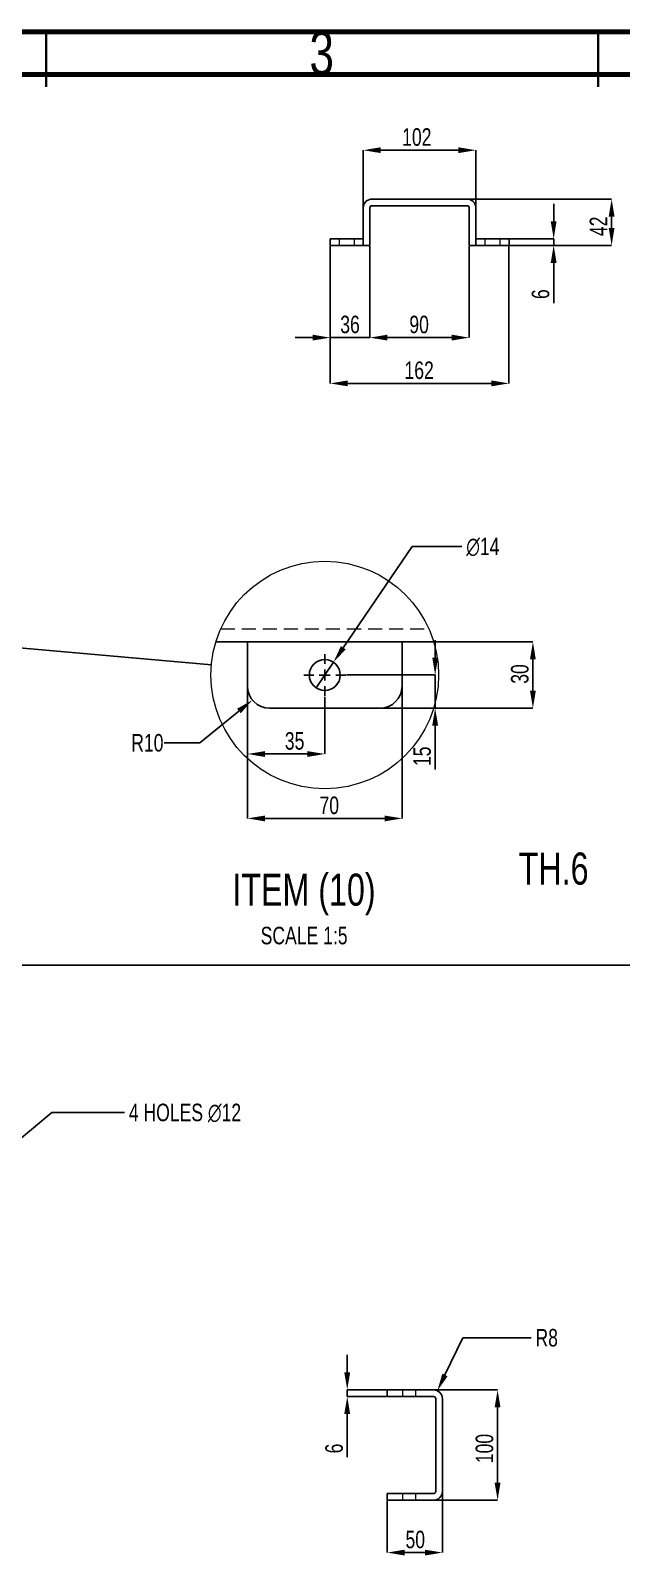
# Model space of a CAD drawing. Header units: millimetres. Extents: x 15 to 1268, y -316 to 292.
# Drawn here: x 1116.9 to 1170.4, y 151.7 to 290 of the extents above; entities that cross this region are included whole.
import ezdxf

# ---------------------------------------------------------------- set-up
doc = ezdxf.new("R2010")
doc.units = ezdxf.units.MM
doc.header["$PDSIZE"] = -1
doc.linetypes.add('HIDDEN', pattern=[1.905, 1.27, -0.635])
doc.layers.add('FORMAT', color=7, linetype='Continuous')
doc.styles.add('SLDTEXTSTYLE0', font='TXT', dxfattribs={"width": 0.75})
doc.dimstyles.new('SLDDIMSTYLE11', dxfattribs={"dimtxt": 1.5875, "dimasz": 1.5875, "dimexe": 0, "dimexo": 0.0625, "dimgap": 0.396875, "dimtad": 0, "dimtih": 1, "dimtoh": 1, "dimdec": 0, "dimlfac": 5, "dimrnd": 1e-09, "dimzin": 12, "dimdsep": 46, "dimtxsty": 'SLDTEXTSTYLE0', "dimsah": 1, "dimcen": 0, "dimadec": 0, "dimazin": 3, "dimtfac": 1, "dimtdec": 0, "dimtofl": 0, "dimtmove": 0, "dimatfit": 3, "dimfxl": 1, "dimfrac": 2, "dimtolj": 1, "dimtzin": 12, "dimarcsym": 0})
doc.dimstyles.new('SLDDIMSTYLE14', dxfattribs={"dimtxt": 0.18, "dimasz": 1.5875, "dimexe": 0, "dimexo": 0.0625, "dimgap": 0, "dimtad": 0, "dimtih": 1, "dimtoh": 1, "dimdec": 0, "dimrnd": 1e-09, "dimzin": 0, "dimdsep": 46, "dimtxsty": 'Standard', "dimblk1": 'NONE', "dimblk2": 'NONE', "dimsah": 1, "dimcen": 0.09, "dimadec": 0, "dimazin": 0, "dimtfac": 1.5875, "dimtdec": 0, "dimtofl": 0, "dimtmove": 0, "dimatfit": 3, "dimldrblk": 'NONE', "dimfxl": 1, "dimfrac": 2, "dimtolj": 1, "dimtzin": 0, "dimarcsym": 0})
doc.dimstyles.new('SLDDIMSTYLE16', dxfattribs={"dimtxt": 1.5875, "dimasz": 1.5875, "dimexe": 0, "dimexo": 0.0625, "dimgap": 0.396875, "dimtad": 0, "dimtih": 1, "dimtoh": 1, "dimdec": 0, "dimlfac": 10, "dimrnd": 1e-09, "dimzin": 12, "dimdsep": 46, "dimtxsty": 'SLDTEXTSTYLE0', "dimsah": 1, "dimcen": 0, "dimadec": 0, "dimazin": 3, "dimtfac": 1, "dimtdec": 0, "dimtofl": 0, "dimtmove": 0, "dimatfit": 3, "dimfxl": 1, "dimfrac": 2, "dimtolj": 1, "dimtzin": 12, "dimarcsym": 0})
doc.dimstyles.new('SLDDIMSTYLE17', dxfattribs={"dimtxt": 1.5875, "dimasz": 1.5875, "dimexe": 0, "dimexo": 0.0625, "dimgap": 0.396875, "dimtad": 0, "dimtih": 1, "dimtoh": 1, "dimdec": 0, "dimlfac": 10, "dimrnd": 1e-09, "dimzin": 12, "dimdsep": 46, "dimtxsty": 'SLDTEXTSTYLE0', "dimblk1": 'NONE', "dimsah": 1, "dimcen": 0, "dimadec": 0, "dimazin": 3, "dimtfac": 1, "dimtdec": 0, "dimtmove": 0, "dimatfit": 3, "dimldrblk": 'NONE', "dimfxl": 1, "dimfrac": 2, "dimtolj": 1, "dimtzin": 12, "dimarcsym": 0})
doc.dimstyles.new('SLDDIMSTYLE3', dxfattribs={"dimtxt": 1.5875, "dimasz": 1.5875, "dimexe": 0, "dimexo": 0.0625, "dimgap": 0.396875, "dimtad": 1, "dimdec": 0, "dimlfac": 10, "dimrnd": 1e-09, "dimzin": 12, "dimdsep": 46, "dimtxsty": 'SLDTEXTSTYLE0', "dimsah": 1, "dimcen": 0.09, "dimadec": 0, "dimazin": 3, "dimtfac": 1, "dimtdec": 0, "dimtofl": 0, "dimtmove": 0, "dimatfit": 3, "dimfxl": 1, "dimfrac": 2, "dimtolj": 1, "dimtzin": 12, "dimarcsym": 0})
doc.dimstyles.new('SLDDIMSTYLE4', dxfattribs={"dimtxt": 1.5875, "dimasz": 1.5875, "dimexe": 0, "dimexo": 0.0625, "dimgap": 0.396875, "dimtad": 1, "dimdec": 0, "dimlfac": 10, "dimrnd": 1e-09, "dimzin": 12, "dimdsep": 46, "dimtxsty": 'SLDTEXTSTYLE0', "dimsah": 1, "dimcen": 0.09, "dimadec": 0, "dimazin": 3, "dimtfac": 1, "dimtdec": 0, "dimtmove": 0, "dimatfit": 0, "dimfxl": 1, "dimfrac": 2, "dimtolj": 1, "dimtzin": 12, "dimarcsym": 0})
doc.dimstyles.new('SLDDIMSTYLE6', dxfattribs={"dimtxt": 1.5875, "dimasz": 1.5875, "dimexe": 0, "dimexo": 0.0625, "dimgap": 0.396875, "dimtad": 1, "dimdec": 0, "dimlfac": 5, "dimrnd": 1e-09, "dimzin": 12, "dimdsep": 46, "dimtxsty": 'SLDTEXTSTYLE0', "dimsah": 1, "dimcen": 0.09, "dimadec": 0, "dimazin": 3, "dimtfac": 1, "dimtdec": 0, "dimtofl": 0, "dimtmove": 0, "dimatfit": 3, "dimfxl": 1, "dimfrac": 2, "dimtolj": 1, "dimtzin": 12, "dimarcsym": 0})
doc.dimstyles.new('SLDDIMSTYLE7', dxfattribs={"dimtxt": 1.5875, "dimasz": 1.5875, "dimexe": 0, "dimexo": 0.0625, "dimgap": 0.396875, "dimtad": 1, "dimdec": 0, "dimlfac": 5, "dimrnd": 1e-09, "dimzin": 12, "dimdsep": 46, "dimtxsty": 'SLDTEXTSTYLE0', "dimsah": 1, "dimcen": 0.09, "dimadec": 0, "dimazin": 3, "dimtfac": 1, "dimtdec": 0, "dimtmove": 0, "dimatfit": 0, "dimfxl": 1, "dimfrac": 2, "dimtolj": 1, "dimtzin": 12, "dimarcsym": 0})
doc.dimstyles.new('SLDDIMSTYLE8', dxfattribs={"dimtxt": 1.5875, "dimasz": 1.5875, "dimexe": 0, "dimexo": 0.0625, "dimgap": 0.396875, "dimtad": 0, "dimtih": 1, "dimtoh": 1, "dimdec": 0, "dimlfac": 5, "dimrnd": 1e-09, "dimzin": 12, "dimdsep": 46, "dimtxsty": 'SLDTEXTSTYLE0', "dimblk1": 'NONE', "dimsah": 1, "dimcen": 0, "dimadec": 0, "dimazin": 3, "dimtfac": 1, "dimtdec": 0, "dimtmove": 0, "dimatfit": 3, "dimldrblk": 'NONE', "dimfxl": 1, "dimfrac": 2, "dimtolj": 1, "dimtzin": 12, "dimarcsym": 0})

# ---------------------------------------------------------------- blocks, each defined once
blk = doc.blocks.new('_None')
blk = doc.blocks.new('*D794')
at = {"layer": 'Defpoints', "color": 0}
for p in [(1144.04, 270.47), (1160.24, 270.47), (1160.24, 257.96)]:
    blk.add_point(p, dxfattribs=at)
at = {"layer": 'FORMAT', "color": 0, "lineweight": -2}
for p, q in [((1144.04, 270.41), (1144.04, 257.96)), ((1160.24, 270.41), (1160.24, 257.96)), ((1145.63, 257.96), (1158.65, 257.96))]:
    blk.add_line(p, q, dxfattribs=at)
at = {"layer": 'FORMAT', "color": 0}
for points in [[(1145.63, 258.23), (1145.63, 257.7), (1144.04, 257.96)], [(1158.65, 258.23), (1158.65, 257.7), (1160.24, 257.96)]]:
    blk.add_solid(points, dxfattribs=at)
at = {"layer": 'FORMAT', "color": 0, "insert": (1152.1, 259.95), "char_height": 1.587, "attachment_point": 2, "style": 'SLDTEXTSTYLE0'}
blk.add_mtext('\\A1;162', dxfattribs=at)
blk = doc.blocks.new('*D795')
at = {"layer": 'Defpoints', "color": 0}
for p in [(1160.24, 271.07), (1160.24, 270.47), (1164.29, 270.47)]:
    blk.add_point(p, dxfattribs=at)
at = {"layer": 'FORMAT', "color": 0, "lineweight": -2}
for p, q in [((1164.29, 272.66), (1164.29, 274.25)), ((1160.3, 271.07), (1164.29, 271.07)), ((1164.29, 271.07), (1164.29, 270.47)), ((1160.3, 270.47), (1164.29, 270.47)), ((1164.29, 268.89), (1164.29, 265.25))]:
    blk.add_line(p, q, dxfattribs=at)
at = {"layer": 'FORMAT', "color": 0}
for points in [[(1164.02, 272.66), (1164.55, 272.66), (1164.29, 271.07)], [(1164.02, 268.89), (1164.55, 268.89), (1164.29, 270.47)]]:
    blk.add_solid(points, dxfattribs=at)
at = {"layer": 'FORMAT', "color": 0, "insert": (1162.3, 266.05), "char_height": 1.587, "attachment_point": 2, "rotation": 90, "style": 'SLDTEXTSTYLE0'}
blk.add_mtext('\\A1;6', dxfattribs=at)
blk = doc.blocks.new('*D796')
at = {"layer": 'Defpoints', "color": 0}
for p in [(1147.64, 270.47), (1156.64, 270.47), (1156.64, 262.11)]:
    blk.add_point(p, dxfattribs=at)
at = {"layer": 'FORMAT', "color": 0, "lineweight": -2}
for p, q in [((1147.64, 270.41), (1147.64, 262.11)), ((1156.64, 270.41), (1156.64, 262.11)), ((1149.23, 262.11), (1155.05, 262.11))]:
    blk.add_line(p, q, dxfattribs=at)
at = {"layer": 'FORMAT', "color": 0}
for points in [[(1149.23, 262.38), (1149.23, 261.85), (1147.64, 262.11)], [(1155.05, 262.38), (1155.05, 261.85), (1156.64, 262.11)]]:
    blk.add_solid(points, dxfattribs=at)
at = {"layer": 'FORMAT', "color": 0, "insert": (1152.1, 264.1), "char_height": 1.587, "attachment_point": 2, "style": 'SLDTEXTSTYLE0'}
blk.add_mtext('\\A1;90', dxfattribs=at)
blk = doc.blocks.new('*D797')
at = {"layer": 'Defpoints', "color": 0}
for p in [(1144.04, 270.47), (1147.64, 270.47), (1144.04, 262.11)]:
    blk.add_point(p, dxfattribs=at)
at = {"layer": 'FORMAT', "color": 0, "lineweight": -2}
for p, q in [((1144.04, 270.41), (1144.04, 262.11)), ((1147.64, 270.41), (1147.64, 262.11)), ((1142.45, 262.11), (1140.87, 262.11)), ((1147.64, 262.11), (1144.04, 262.11)), ((1149.23, 262.11), (1150.82, 262.11))]:
    blk.add_line(p, q, dxfattribs=at)
at = {"layer": 'FORMAT', "color": 0}
for points in [[(1142.45, 262.38), (1142.45, 261.85), (1144.04, 262.11)], [(1149.23, 262.38), (1149.23, 261.85), (1147.64, 262.11)]]:
    blk.add_solid(points, dxfattribs=at)
at = {"layer": 'FORMAT', "color": 0, "insert": (1145.84, 264.1), "char_height": 1.587, "attachment_point": 2, "style": 'SLDTEXTSTYLE0'}
blk.add_mtext('\\A1;36', dxfattribs=at)
blk = doc.blocks.new('*D798')
at = {"layer": 'Defpoints', "color": 0}
for p in [(1156.44, 274.67), (1169.54, 274.67), (1160.24, 270.47)]:
    blk.add_point(p, dxfattribs=at)
at = {"layer": 'FORMAT', "color": 0, "lineweight": -2}
for p, q in [((1156.5, 274.67), (1169.54, 274.67)), ((1169.54, 272.06), (1169.54, 273.09)), ((1160.3, 270.47), (1169.54, 270.47))]:
    blk.add_line(p, q, dxfattribs=at)
at = {"layer": 'FORMAT', "color": 0}
for points in [[(1169.27, 273.09), (1169.8, 273.09), (1169.54, 274.67)], [(1169.27, 272.06), (1169.8, 272.06), (1169.54, 270.47)]]:
    blk.add_solid(points, dxfattribs=at)
at = {"layer": 'FORMAT', "color": 0, "insert": (1167.55, 272.2), "char_height": 1.587, "attachment_point": 2, "rotation": 90, "style": 'SLDTEXTSTYLE0'}
blk.add_mtext('\\A1;42', dxfattribs=at)
blk = doc.blocks.new('*D799')
at = {"layer": 'Defpoints', "color": 0}
for p in [(1147.04, 279.1), (1147.04, 273.87), (1157.24, 273.87)]:
    blk.add_point(p, dxfattribs=at)
at = {"layer": 'FORMAT', "color": 0, "lineweight": -2}
for p, q in [((1147.04, 273.94), (1147.04, 279.1)), ((1155.65, 279.1), (1148.63, 279.1)), ((1157.24, 273.94), (1157.24, 279.1))]:
    blk.add_line(p, q, dxfattribs=at)
at = {"layer": 'FORMAT', "color": 0}
for points in [[(1148.63, 279.37), (1148.63, 278.84), (1147.04, 279.1)], [(1155.65, 279.37), (1155.65, 278.84), (1157.24, 279.1)]]:
    blk.add_solid(points, dxfattribs=at)
at = {"layer": 'FORMAT', "color": 0, "insert": (1151.89, 281.09), "char_height": 1.587, "attachment_point": 2, "style": 'SLDTEXTSTYLE0'}
blk.add_mtext('\\A1;102', dxfattribs=at)
blk = doc.blocks.new('*D802')
at = {"layer": 'Defpoints', "color": 0}
for p in [(1153.41, 166.72), (1153.41, 156.72), (1159.21, 156.72)]:
    blk.add_point(p, dxfattribs=at)
at = {"layer": 'FORMAT', "color": 0, "lineweight": -2}
for p, q in [((1153.47, 166.72), (1159.21, 166.72)), ((1159.21, 165.14), (1159.21, 158.31)), ((1153.47, 156.72), (1159.21, 156.72))]:
    blk.add_line(p, q, dxfattribs=at)
at = {"layer": 'FORMAT', "color": 0}
for points in [[(1158.94, 165.14), (1159.47, 165.14), (1159.21, 166.72)], [(1158.94, 158.31), (1159.47, 158.31), (1159.21, 156.72)]]:
    blk.add_solid(points, dxfattribs=at)
at = {"layer": 'FORMAT', "color": 0, "insert": (1157.22, 161.41), "char_height": 1.587, "attachment_point": 2, "rotation": 90, "style": 'SLDTEXTSTYLE0'}
blk.add_mtext('\\A1;100', dxfattribs=at)
blk = doc.blocks.new('*D803')
at = {"layer": 'Defpoints', "color": 0}
for p in [(1149.21, 156.72), (1154.21, 157.52), (1154.21, 151.98)]:
    blk.add_point(p, dxfattribs=at)
at = {"layer": 'FORMAT', "color": 0, "lineweight": -2}
for p, q in [((1149.21, 156.66), (1149.21, 151.98)), ((1154.21, 157.46), (1154.21, 151.98)), ((1150.79, 151.98), (1152.62, 151.98))]:
    blk.add_line(p, q, dxfattribs=at)
at = {"layer": 'FORMAT', "color": 0}
for points in [[(1150.79, 152.24), (1150.79, 151.71), (1149.21, 151.98)], [(1152.62, 152.24), (1152.62, 151.71), (1154.21, 151.98)]]:
    blk.add_solid(points, dxfattribs=at)
at = {"layer": 'FORMAT', "color": 0, "insert": (1151.75, 153.96), "char_height": 1.587, "attachment_point": 2, "style": 'SLDTEXTSTYLE0'}
blk.add_mtext('\\A1;50', dxfattribs=at)
blk = doc.blocks.new('*D804')
at = {"layer": 'Defpoints', "color": 0}
for p in [(1145.59, 166.72), (1149.21, 166.72), (1149.21, 166.12)]:
    blk.add_point(p, dxfattribs=at)
at = {"layer": 'FORMAT', "color": 0, "lineweight": -2}
for p, q in [((1145.59, 168.31), (1145.59, 169.9)), ((1149.14, 166.72), (1145.59, 166.72)), ((1145.59, 166.72), (1145.59, 166.12)), ((1149.14, 166.12), (1145.59, 166.12)), ((1145.59, 164.54), (1145.59, 160.62))]:
    blk.add_line(p, q, dxfattribs=at)
at = {"layer": 'FORMAT', "color": 0}
for points in [[(1145.32, 168.31), (1145.85, 168.31), (1145.59, 166.72)], [(1145.32, 164.54), (1145.85, 164.54), (1145.59, 166.12)]]:
    blk.add_solid(points, dxfattribs=at)
at = {"layer": 'FORMAT', "color": 0, "insert": (1143.6, 161.41), "char_height": 1.587, "attachment_point": 2, "rotation": 90, "style": 'SLDTEXTSTYLE0'}
blk.add_mtext('\\A1;6', dxfattribs=at)
blk = doc.blocks.new('*D805')
at = {"layer": 'Defpoints', "color": 0}
for p in [(1153.41, 165.92), (1153.75, 166.65)]:
    blk.add_point(p, dxfattribs=at)
at = {"layer": 'FORMAT', "color": 0, "lineweight": -2}
for p, q in [((1156.06, 171.45), (1154.44, 168.08)), ((1162.25, 171.45), (1156.06, 171.45))]:
    blk.add_line(p, q, dxfattribs=at)
at = {"layer": 'FORMAT', "color": 0}
blk.add_solid([(1154.2, 168.19), (1154.68, 167.96), (1153.75, 166.65)], dxfattribs=at)
at = {"layer": 'FORMAT', "color": 0, "insert": (1162.64, 172.25), "char_height": 1.587, "attachment_point": 1, "style": 'SLDTEXTSTYLE0'}
blk.add_mtext('\\A1;R8', dxfattribs=at)
blk = doc.blocks.new('*D858')
at = {"layer": 'Defpoints', "color": 0}
for p in [(1153.42, 234.53), (1148.56, 228.53), (1162.41, 228.53)]:
    blk.add_point(p, dxfattribs=at)
at = {"layer": 'FORMAT', "color": 0, "lineweight": -2}
for p, q in [((1153.48, 234.53), (1162.41, 234.53)), ((1162.41, 232.94), (1162.41, 230.11)), ((1148.62, 228.53), (1162.41, 228.53))]:
    blk.add_line(p, q, dxfattribs=at)
at = {"layer": 'FORMAT', "color": 0}
for points in [[(1162.14, 232.94), (1162.67, 232.94), (1162.41, 234.53)], [(1162.14, 230.11), (1162.67, 230.11), (1162.41, 228.53)]]:
    blk.add_solid(points, dxfattribs=at)
at = {"layer": 'FORMAT', "color": 0, "insert": (1160.42, 231.62), "char_height": 1.587, "attachment_point": 2, "rotation": 90, "style": 'SLDTEXTSTYLE0'}
blk.add_mtext('\\A1;30', dxfattribs=at)
blk = doc.blocks.new('*D859')
at = {"layer": 'Defpoints', "color": 0}
for p in [(1145.46, 231.53), (1148.56, 228.53), (1153.55, 228.53)]:
    blk.add_point(p, dxfattribs=at)
at = {"layer": 'FORMAT', "color": 0, "lineweight": -2}
for p, q in [((1153.55, 233.11), (1153.55, 234.7)), ((1145.52, 231.53), (1153.55, 231.53)), ((1153.55, 231.53), (1153.55, 228.53)), ((1148.62, 228.53), (1153.55, 228.53)), ((1153.55, 226.94), (1153.55, 222.97))]:
    blk.add_line(p, q, dxfattribs=at)
at = {"layer": 'FORMAT', "color": 0}
for points in [[(1153.29, 233.11), (1153.82, 233.11), (1153.55, 231.53)], [(1153.29, 226.94), (1153.82, 226.94), (1153.55, 228.53)]]:
    blk.add_solid(points, dxfattribs=at)
at = {"layer": 'FORMAT', "color": 0, "insert": (1151.57, 224.16), "char_height": 1.587, "attachment_point": 2, "rotation": 90, "style": 'SLDTEXTSTYLE0'}
blk.add_mtext('\\A1;15', dxfattribs=at)
blk = doc.blocks.new('*D860')
at = {"layer": 'Defpoints', "color": 0}
for p in [(1144.34, 232.69), (1142.77, 230.37)]:
    blk.add_point(p, dxfattribs=at)
at = {"layer": 'FORMAT', "color": 0, "lineweight": -2}
for p, q in [((1151.46, 243.19), (1145.23, 234)), ((1155.97, 243.19), (1151.46, 243.19)), ((1142.77, 230.37), (1144.34, 232.69))]:
    blk.add_line(p, q, dxfattribs=at)
at = {"layer": 'FORMAT', "color": 0}
blk.add_solid([(1145.01, 234.15), (1145.45, 233.85), (1144.34, 232.69)], dxfattribs=at)
at = {"layer": 'FORMAT', "color": 0, "insert": (1156.37, 243.98), "char_height": 1.587, "attachment_point": 1, "style": 'SLDTEXTSTYLE0'}
blk.add_mtext('\\A1;∅14', dxfattribs=at)
blk = doc.blocks.new('*D861')
at = {"layer": 'Defpoints', "color": 0}
for p in [(1138.56, 230.53), (1137, 229.26)]:
    blk.add_point(p, dxfattribs=at)
at = {"layer": 'FORMAT', "color": 0, "lineweight": -2}
for p, q in [((1132.24, 225.38), (1135.77, 228.26)), ((1128.99, 225.38), (1132.24, 225.38))]:
    blk.add_line(p, q, dxfattribs=at)
at = {"layer": 'FORMAT', "color": 0}
blk.add_solid([(1135.61, 228.47), (1135.94, 228.06), (1137, 229.26)], dxfattribs=at)
at = {"layer": 'FORMAT', "color": 0, "insert": (1126.02, 226.18), "char_height": 1.587, "attachment_point": 1, "style": 'SLDTEXTSTYLE0'}
blk.add_mtext('\\A1;R10', dxfattribs=at)
blk = doc.blocks.new('*D862')
at = {"layer": 'Defpoints', "color": 0}
for p in [(1136.56, 230.53), (1150.56, 230.53), (1150.56, 218.53)]:
    blk.add_point(p, dxfattribs=at)
at = {"layer": 'FORMAT', "color": 0, "lineweight": -2}
for p, q in [((1136.56, 230.46), (1136.56, 218.53)), ((1150.56, 230.46), (1150.56, 218.53)), ((1138.14, 218.53), (1148.97, 218.53))]:
    blk.add_line(p, q, dxfattribs=at)
at = {"layer": 'FORMAT', "color": 0}
for points in [[(1138.14, 218.79), (1138.14, 218.26), (1136.56, 218.53)], [(1148.97, 218.79), (1148.97, 218.26), (1150.56, 218.53)]]:
    blk.add_solid(points, dxfattribs=at)
at = {"layer": 'FORMAT', "color": 0, "insert": (1143.96, 220.51), "char_height": 1.587, "attachment_point": 2, "style": 'SLDTEXTSTYLE0'}
blk.add_mtext('\\A1;70', dxfattribs=at)
blk = doc.blocks.new('*D863')
at = {"layer": 'Defpoints', "color": 0}
for p in [(1136.56, 230.53), (1143.56, 229.63), (1143.56, 224.37)]:
    blk.add_point(p, dxfattribs=at)
at = {"layer": 'FORMAT', "color": 0, "lineweight": -2}
for p, q in [((1136.56, 230.46), (1136.56, 224.37)), ((1143.56, 229.56), (1143.56, 224.37)), ((1138.14, 224.37), (1141.97, 224.37))]:
    blk.add_line(p, q, dxfattribs=at)
at = {"layer": 'FORMAT', "color": 0}
for points in [[(1138.14, 224.63), (1138.14, 224.1), (1136.56, 224.37)], [(1141.97, 224.63), (1141.97, 224.1), (1143.56, 224.37)]]:
    blk.add_solid(points, dxfattribs=at)
at = {"layer": 'FORMAT', "color": 0, "insert": (1140.82, 226.35), "char_height": 1.587, "attachment_point": 2, "style": 'SLDTEXTSTYLE0'}
blk.add_mtext('\\A1;35', dxfattribs=at)
blk = doc.blocks.new('SW_NOTE_0_74')
at = {"layer": 'FORMAT', "color": 0, "attachment_point": 2, "style": 'SLDTEXTSTYLE0'}
for s, insert, char_height in [('ITEM (10)', (8.05, 3.75), 2.91), ('SCALE 1:5', (8.06, -1.07), 1.587)]:
    blk.add_mtext(s, dxfattribs=dict(at, insert=insert, char_height=char_height))
blk = doc.blocks.new('SW_CENTERMARKSYMBOL_47')
at = {"layer": 'FORMAT', "color": 0}
for p, q in [((0, 1), (0, 1.9)), ((-1, 0), (-1.9, 0)), ((0, 0), (-0.5, 0)), ((0, 0), (0, 0.5)), ((0, 0), (0, -0.5)), ((0, 0), (0.5, 0)), ((1, 0), (1.9, 0)), ((0, -1), (0, -1.9))]:
    blk.add_line(p, q, dxfattribs=at)
blk = doc.blocks.new('*D869')
at = {"layer": 'Defpoints', "color": 0}
for p in [(1111.23, 185.52), (1112.15, 186.29)]:
    blk.add_point(p, dxfattribs=at)
at = {"layer": 'FORMAT', "color": 0, "lineweight": -2}
for p, q in [((1118.84, 191.88), (1113.37, 187.31)), ((1125.41, 191.88), (1118.84, 191.88)), ((1111.23, 185.52), (1112.15, 186.29))]:
    blk.add_line(p, q, dxfattribs=at)
at = {"layer": 'FORMAT', "color": 0}
blk.add_solid([(1113.2, 187.51), (1113.54, 187.1), (1112.15, 186.29)], dxfattribs=at)
at = {"layer": 'FORMAT', "color": 0, "insert": (1125.8, 192.67), "char_height": 1.5875, "attachment_point": 1, "style": 'SLDTEXTSTYLE0'}
blk.add_mtext('\\A1;4 HOLES ∅12', dxfattribs=at)

msp = doc.modelspace()

# ---------------------------------------------------------------- linework, layer by layer
at = {"color": 7, "linetype": 'Continuous', "lineweight": 70}
for p, q in [((868.31754949, 289.83338776), (1268.31754949, 289.83338776)), ((873.31754949, 285.96691277), (1262.72002161, 285.96691277))]:
    msp.add_line(p, q, dxfattribs=at)
at = {"color": 7, "linetype": 'Continuous', "lineweight": 35}
for p, q in [((1118.31754949, 284.83338776), (1118.31754949, 289.83338776)), ((1168.31754949, 284.83338776), (1168.31754949, 289.83338776))]:
    msp.add_line(p, q, dxfattribs=at)
at = {"color": 7, "linetype": 'Continuous', "lineweight": 25}
for p, q in [((1147.04177462, 270.47282878), (1147.04177462, 273.87282878)), ((1147.64177462, 270.47282878), (1147.64177462, 273.87282878)), ((1147.84177462, 274.67282878), (1156.44177462, 274.67282878)), ((1147.84177462, 274.07282878), (1156.44177462, 274.07282878)), ((1156.64177462, 273.87282878), (1156.64177462, 270.47282878)), ((1157.24177462, 273.87282878), (1157.24177462, 270.47282878)), ((1144.04177462, 271.07282878), (1144.04177462, 270.47282878)), ((1144.04177462, 271.07282878), (1145.04177462, 271.07282878)), ((1145.04177462, 271.07282878), (1147.04177462, 271.07282878)), ((1157.24177462, 271.07282878), (1159.24177462, 271.07282878)), ((1159.24177462, 271.07282878), (1160.24177462, 271.07282878)), ((1160.24177462, 271.07282878), (1160.24177462, 270.47282878)), ((1144.04177462, 270.47282878), (1145.04177462, 270.47282878)), ((1145.04177462, 270.47282878), (1147.04177462, 270.47282878)), ((1147.64177462, 270.47282878), (1147.04177462, 270.47282878)), ((1157.24177462, 270.47282878), (1156.64177462, 270.47282878)), ((1157.24177462, 270.47282878), (1159.24177462, 270.47282878)), ((1159.24177462, 270.47282878), (1160.24177462, 270.47282878)), ((1133.68791185, 234.52741364), (1153.42213355, 234.52741364)), ((1136.55502043, 234.52741364), (1136.55502043, 230.52741298)), ((1150.55502496, 230.52741298), (1150.55502496, 234.52741364)), ((1138.55502449, 228.5274134), (1148.55502091, 228.5274134)), ((1149.20525991, 166.12468286), (1149.20525991, 166.72468286)), ((1149.20525991, 166.72468286), (1151.20525991, 166.72468286)), ((1151.20525991, 166.12468286), (1149.20525991, 166.12468286)), ((1151.20525991, 166.72468286), (1153.40525991, 166.72468286)), ((1151.20525991, 166.12468286), (1153.40525991, 166.12468286)), ((1153.60525991, 165.92468286), (1153.60525991, 157.52468286)), ((1154.20525991, 165.92468286), (1154.20525991, 157.52468286)), ((1149.20525991, 156.72468286), (1149.20525991, 157.32468286)), ((1149.20525991, 157.32468286), (1151.20525991, 157.32468286)), ((1151.20525991, 156.72468286), (1149.20525991, 156.72468286)), ((1153.40525991, 157.32468286), (1151.20525991, 157.32468286)), ((1153.40525991, 156.72468286), (1151.20525991, 156.72468286))]:
    msp.add_line(p, q, dxfattribs=at)
at = {"color": 7, "linetype": 'HIDDEN', "lineweight": 18}
for p, q in [((1144.84177462, 271.07282878), (1144.84177462, 270.47282878)), ((1146.24177462, 270.47282878), (1146.24177462, 271.07282878)), ((1158.04177462, 271.07282878), (1158.04177462, 270.47282878)), ((1159.44177462, 270.47282878), (1159.44177462, 271.07282878)), ((1134.13590036, 235.72741309), (1152.974151, 235.72741309)), ((1150.60525991, 166.72468286), (1150.60525991, 166.12468286)), ((1151.80525991, 166.12468286), (1151.80525991, 166.72468286)), ((1150.60525991, 157.32468286), (1150.60525991, 156.72468286)), ((1151.80525991, 156.72468286), (1151.80525991, 157.32468286))]:
    msp.add_line(p, q, dxfattribs=at)
at = {"color": 7, "linetype": 'Continuous', "lineweight": 18}
msp.add_circle((1143.55502813, 231.52855723), 10.31309466, dxfattribs=at)
at = {"color": 7, "linetype": 'Continuous', "lineweight": 25}
msp.add_circle((1143.55502568, 231.52741352), 1.39999969, dxfattribs=at)
for centre, radius, start, end in [((1147.84177462, 273.87282878), 0.8, 90, 180), ((1147.84177462, 273.87282878), 0.2, 90, 180), ((1156.44177462, 273.87282878), 0.8, 0, 90), ((1156.44177462, 273.87282878), 0.2, 0, 90), ((1138.55502489, 230.52741786), 2.00000446, 180.0001396636, 269.9999884023), ((1148.5550205, 230.52741786), 2.00000446, 270.0000115977, 359.9998603364), ((1153.40525991, 165.92468286), 0.8, 0, 90), ((1153.40525991, 165.92468286), 0.2, 0, 90), ((1153.40525991, 157.52468286), 0.8, 270, 0), ((1153.40525991, 157.52468286), 0.2, 270, 0)]:
    msp.add_arc(centre, radius, start, end, dxfattribs=at)
at = {"layer": 'FORMAT'}
msp.add_line((1171.30784354, 205.21972299), (993.03086841, 205.21972299), dxfattribs=at)

# ---------------------------------------------------------------- block references
for name, p in [('SW_CENTERMARKSYMBOL_47', (1143.55502568, 231.52741352)), ('SW_NOTE_0_74', (1133.62082595, 209.77461808))]:
    msp.add_blockref(name, p, dxfattribs=at)

# ---------------------------------------------------------------- texts
at = {"color": 7, "linetype": 'Continuous', "lineweight": 0, "insert": (1143.27758644, 289.89354185), "char_height": 3.96875, "attachment_point": 2, "style": 'SLDTEXTSTYLE0'}
msp.add_mtext('3', dxfattribs=at)
at = {"layer": 'FORMAT', "insert": (1161.12372395, 215.43638762), "char_height": 2.910416667, "attachment_point": 1, "style": 'SLDTEXTSTYLE0'}
msp.add_mtext('TH.6', dxfattribs=at)

# ---------------------------------------------------------------- dimensions: what is measured, and where the dimension line sits
at = {"layer": 'FORMAT'}
for base, p1, p2, dimstyle, picture, middle in [((1147.04177462, 279.10085724), (1157.24177462, 273.87282878), (1147.04177462, 273.87282878), 'SLDDIMSTYLE4', '*D799', (1151.8862506, 279.10085724)), ((1144.04177462, 262.11217634), (1147.64177462, 270.47282878), (1144.04177462, 270.47282878), 'SLDDIMSTYLE4', '*D797', (1145.84177462, 262.11217634)), ((1160.24177462, 257.96344398), (1144.04177462, 270.47282878), (1160.24177462, 270.47282878), 'SLDDIMSTYLE3', '*D794', (1152.10441809, 257.96344398)), ((1156.64177462, 262.11217634), (1147.64177462, 270.47282878), (1156.64177462, 270.47282878), 'SLDDIMSTYLE3', '*D796', (1152.10441809, 262.11217634)), ((1150.55502329, 218.52741345), (1136.55502329, 230.52741345), (1150.55502329, 230.52741345), 'SLDDIMSTYLE6', '*D862', (1143.96277362, 218.52741345)), ((1143.55502329, 224.36640993), (1136.55502329, 230.52741345), (1143.55502329, 229.62741345), 'SLDDIMSTYLE7', '*D863', (1140.81559355, 224.36640993)), ((1154.20525991, 151.97780087), (1149.20525991, 156.72468286), (1154.20525991, 157.52468286), 'SLDDIMSTYLE4', '*D803', (1151.74953855, 151.97780087))]:
    dim = msp.add_linear_dim(base=base, p1=p1, p2=p2, dimstyle=dimstyle, dxfattribs=at)
    dim.commit()
    dim.dimension.update_dxf_attribs({"geometry": picture, "text_midpoint": middle, "dimtype": 160})
for base, p1, p2, dimstyle, picture, middle in [((1169.53685927, 274.67282878), (1160.24177462, 270.47282878), (1156.44177462, 274.67282878), 'SLDDIMSTYLE4', '*D798', (1169.53685927, 272.19719569)), ((1164.28778448, 270.47282878), (1160.24177462, 271.07282878), (1160.24177462, 270.47282878), 'SLDDIMSTYLE4', '*D795', (1164.28778448, 266.04874462)), ((1153.55093367, 228.52741345), (1145.45502329, 231.52741345), (1148.55502329, 228.52741345), 'SLDDIMSTYLE7', '*D859', (1153.55093367, 224.16178845)), ((1162.40520302, 228.52741345), (1153.42213355, 234.52741345), (1148.55502329, 228.52741345), 'SLDDIMSTYLE7', '*D858', (1162.40520302, 231.62404529)), ((1145.58808359, 166.72468286), (1149.20525991, 166.12468286), (1149.20525991, 166.72468286), 'SLDDIMSTYLE4', '*D804', (1145.58808359, 161.41239094)), ((1159.20927058, 156.72468286), (1153.40525991, 166.72468286), (1153.40525991, 156.72468286), 'SLDDIMSTYLE3', '*D802', (1159.20927058, 161.41239094))]:
    dim = msp.add_linear_dim(base=base, p1=p1, p2=p2, angle=90, dimstyle=dimstyle, dxfattribs=at)
    dim.commit()
    dim.dimension.update_dxf_attribs({"geometry": picture, "text_midpoint": middle, "dimtype": 160})
dim = msp.add_diameter_dim_2p(p1=(1142.76960334, 230.36848485), p2=(1144.34044325, 232.68634204), dimstyle='SLDDIMSTYLE8', dxfattribs=at)
dim.commit()
dim.dimension.update_dxf_attribs({"geometry": '*D860', "text_midpoint": (1157.76005682, 243.18568946), "dimtype": 163})
for center, mpoint, dimstyle, picture, middle in [((1138.55502329, 230.52741345), (1137.00450235, 229.2641301), 'SLDDIMSTYLE11', '*D861', (1127.30574058, 225.3814995)), ((1153.40525991, 165.92468286), (1153.75121127, 166.64601333), 'SLDDIMSTYLE16', '*D805', (1163.63541138, 171.45282947))]:
    dim = msp.add_radius_dim(center=center, mpoint=mpoint, dimstyle=dimstyle, dxfattribs=at)
    dim.commit()
    dim.dimension.update_dxf_attribs({"geometry": picture, "text_midpoint": middle, "dimtype": 164})
dim = msp.add_diameter_dim_2p(p1=(1111.22896961, 185.51885439), p2=(1112.14949994, 186.28867508), text='4 HOLES <>', dimstyle='SLDDIMSTYLE17', dxfattribs=at)
dim.commit()
dim.dimension.update_dxf_attribs({"geometry": '*D869', "text_midpoint": (1131.95638748, 191.88033079), "dimtype": 163})

# ---------------------------------------------------------------- leaders
at = {"color": 7, "linetype": 'Continuous', "lineweight": 18, "has_arrowhead": 0}
msp.add_leader([(1133.28233148, 232.43940108), (1105.42558068, 234.91246392)], dimstyle='SLDDIMSTYLE14', dxfattribs=at)

doc.saveas('drawing.dxf')
